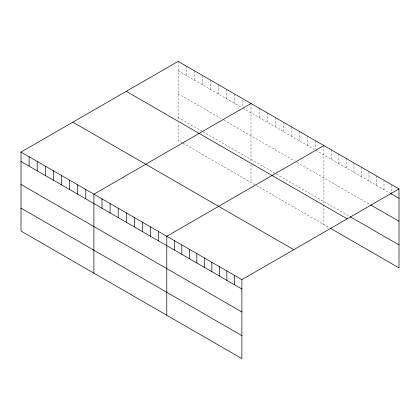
<?xml version="1.0" encoding="UTF-8"?>
<svg xmlns="http://www.w3.org/2000/svg" width="420" height="420" viewBox="0 0 420 420"><rect width="100%" height="100%" fill="white"/><g stroke="black" fill="none" stroke-linecap="round" stroke-linejoin="round"><path stroke-width="0.32" stroke-dasharray="2.1 1.58" d="M178.112 70.781L241.826 107.567M242.907 108.192L314.717 149.651M315.798 150.276L389.881 193.048M178.112 93.744L223.466 119.931M224.007 120.246L294.74 161.081M296.898 162.33L370.031 204.55M178.112 117.406L202.409 131.434M202.949 131.749L275.305 173.518M276.381 174.143L349.645 216.442M182.432 142.863L178.112 140.369L178.112 122.509M182.973 143.178L255.864 185.262M256.405 185.572L330.335 228.254M391.487 185.209L391.487 192.097M383.98 180.248L383.98 189.641M376.467 175.912L376.467 185.304M368.959 171.575L368.959 180.968M361.447 167.244L361.447 176.631M353.939 162.907L353.939 172.294M346.427 158.571L346.427 167.958M338.919 154.234L338.919 163.622M331.406 149.898L331.406 159.285M323.899 145.561L323.899 204.125M323.899 204.766L323.899 224.542M315.798 140.884L315.798 149.021M307.697 136.211L307.697 145.598M299.602 131.534L299.602 140.921M291.501 126.856L291.501 136.248M283.4 122.183L283.4 131.57M275.305 117.505L275.305 126.892M267.204 112.828L267.204 122.22M259.103 108.155L259.103 117.542M251.003 103.478L251.003 162.041M251.003 164.593L251.003 182.453M242.907 100.055L242.907 106.937M234.806 94.127L234.806 103.514M226.706 89.45L226.706 98.837M218.61 84.772L218.61 94.164M210.509 80.099L210.509 89.486M202.409 75.421L202.409 84.808M194.308 70.744L194.308 80.136M186.212 66.071L186.212 75.458M178.112 61.394L178.112 119.957"/><path stroke-width="0.63" d="M21 152.098L241.889 279.631L241.889 358.606L21 231.079L21 152.098L178.112 61.394L399 188.921L399 267.902L330.335 228.254M251.003 103.478L93.891 194.187L93.891 273.163M323.899 145.561L166.787 236.271L166.787 315.247M241.889 279.631L399 188.921M390.416 193.358L399 198.308M370.566 204.86L399 221.277M350.185 216.752L399 244.934M126.263 91.324L347.151 218.857M72.849 122.168L293.738 249.695M21 161.49L241.889 289.018M21 184.453L241.889 311.981M21 208.115L241.889 335.643M391.487 192.722L391.487 193.977M234.381 275.294L234.381 284.681M226.868 270.958L226.868 280.345M219.361 266.621L219.361 276.008M211.848 262.285L211.848 271.672M204.335 257.948L204.335 267.341M196.828 253.612L196.828 263.004M189.315 249.275L189.315 258.668M181.808 244.939L181.808 254.331M174.295 240.608L174.295 249.995M158.686 231.593L158.686 240.98M150.586 226.916L150.586 236.308M142.49 222.243L142.49 231.63M134.389 217.565L134.389 226.952M126.289 212.888L126.289 222.28M118.193 208.215L118.193 217.602M110.093 203.537L110.093 212.924M101.992 198.859L101.992 208.252M85.796 189.509L85.796 198.896M77.695 184.832L77.695 194.224M69.594 180.154L69.594 189.546M61.498 175.481L61.498 184.868M53.398 170.803L53.398 180.191M45.297 166.126L45.297 175.518M37.196 161.453L37.196 170.84M29.101 156.776L29.101 166.162"/></g></svg>
